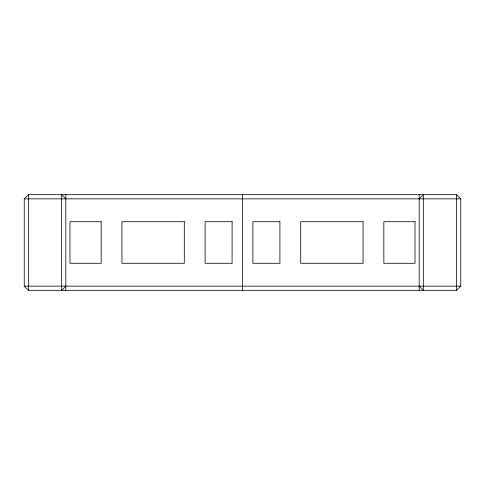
<?xml version="1.0" encoding="UTF-8"?>
<svg xmlns="http://www.w3.org/2000/svg" width="485" height="485" viewBox="0 0 485 485"><rect width="100%" height="100%" fill="white"/><g stroke="black" fill="none" stroke-linecap="round" stroke-linejoin="round"><path stroke-width="0.73" d="M24.25 198.85L28.409 194.691L456.591 194.691L460.75 198.85L460.75 286.15L456.591 290.309L28.409 290.309L24.25 286.15L24.25 198.85L460.75 198.85M65.821 286.15L61.662 290.309L61.662 194.691L65.821 198.85M419.179 198.85L423.338 194.691L423.338 290.309L419.179 286.15M24.25 286.15L460.75 286.15M456.591 194.691L456.591 290.309M419.179 194.691L419.179 290.309M242.5 194.691L242.5 290.309M65.821 194.691L65.821 290.309M28.409 194.691L28.409 290.309M101.159 221.712L69.979 221.712L69.979 263.288L101.159 263.288L101.159 221.712M184.3 221.712L121.941 221.712L121.941 263.288L184.3 263.288L184.3 221.712M232.109 221.712L205.088 221.712L205.088 263.288L232.109 263.288L232.109 221.712M279.912 221.712L252.891 221.712L252.891 263.288L279.912 263.288L279.912 221.712M363.059 221.712L300.7 221.712L300.7 263.288L363.059 263.288L363.059 221.712M415.021 221.712L383.841 221.712L383.841 263.288L415.021 263.288L415.021 221.712"/></g></svg>
